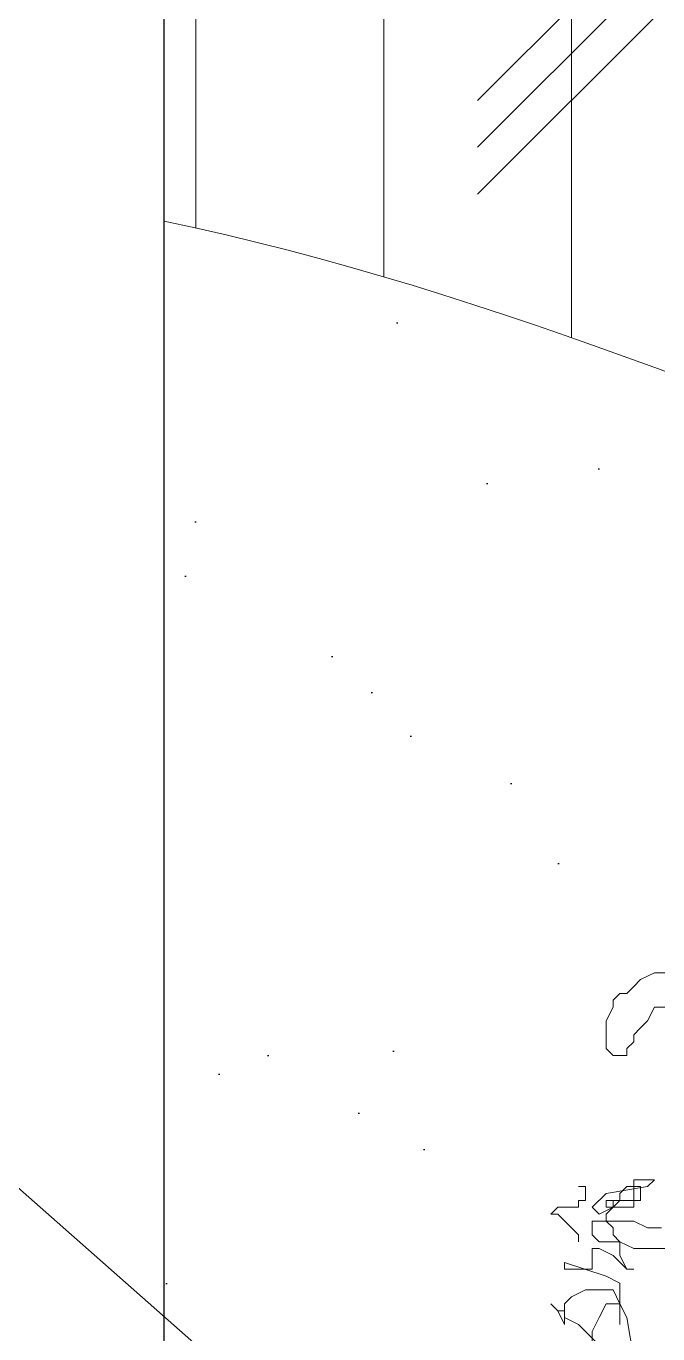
# Model space of a CAD drawing. Extents: x -95 to 325, y -1215 to -918.
# Drawn here: x -33.12 to -25.64, y -1072.52 to -1057.03 of the extents above; entities that cross this region are included whole.
import ezdxf

# ---------------------------------------------------------------- set-up
doc = ezdxf.new("R2010")
doc.units = 0
doc.layers.get('0').update_dxf_attribs({"linetype": 'CONTINUOUS'})
doc.layers.add('福建茶', color=76, linetype='CONTINUOUS')
doc.layers.add('马尼拉草', color=80, linetype='CONTINUOUS')

# ---------------------------------------------------------------- blocks, each defined once
blk = doc.blocks.new('tulia')
at = {"color": 3, "lineweight": 0}
for p, q in [((214.866, 263.21), (214.866, 263.568)), ((214.507, 263.448), (214.567, 263.09)), ((214.806, 263.329), (214.925, 263.21)), ((214.627, 262.971), (214.627, 263.15)), ((214.627, 263.15), (214.627, 262.792)), ((214.806, 263.09), (214.866, 263.21)), ((214.925, 263.21), (214.985, 263.15)), ((214.985, 263.15), (215.104, 263.09)), ((215.164, 263.031), (215.104, 263.15)), ((215.104, 263.15), (215.104, 262.971)), ((214.567, 263.09), (214.627, 262.971)), ((214.746, 262.971), (214.806, 263.09)), ((215.104, 263.09), (215.104, 263.031)), ((215.104, 263.031), (215.164, 263.031)), ((215.164, 263.031), (215.224, 262.971)), ((215.224, 262.971), (215.164, 263.031)), ((214.627, 262.971), (214.746, 262.971)), ((214.686, 262.851), (214.627, 262.971)), ((215.045, 262.911), (214.925, 262.851)), ((215.104, 262.971), (215.045, 262.911)), ((214.627, 262.792), (214.746, 262.732)), ((214.925, 262.851), (214.686, 262.851)), ((214.746, 262.732), (215.104, 262.613)), ((214.567, 262.672), (214.507, 262.672)), ((214.507, 262.672), (214.567, 262.672)), ((214.686, 262.553), (214.567, 262.672)), ((214.567, 262.672), (214.627, 262.553)), ((215.104, 262.672), (214.866, 262.672)), ((214.866, 262.672), (214.866, 262.493)), ((215.104, 262.613), (215.104, 262.672)), ((214.209, 262.493), (214.507, 262.493)), ((214.507, 262.493), (214.627, 262.434)), ((214.627, 262.553), (214.627, 262.434)), ((214.806, 262.493), (214.686, 262.553)), ((214.866, 262.493), (214.806, 262.493)), ((214.627, 262.434), (214.806, 262.434)), ((214.627, 262.434), (214.686, 262.374)), ((214.686, 262.374), (214.686, 262.314)), ((214.806, 262.434), (214.866, 262.374)), ((214.866, 262.374), (214.866, 262.255)), ((214.985, 262.434), (214.985, 262.374)), ((214.985, 262.374), (215.045, 262.314)), ((214.388, 262.314), (214.268, 262.314)), ((214.507, 262.255), (214.388, 262.314)), ((214.866, 262.255), (214.507, 262.255)), ((214.686, 262.314), (214.746, 262.255)), ((214.746, 262.255), (214.746, 262.195)), ((215.045, 262.314), (215.164, 262.195)), ((214.507, 261.897), (214.507, 262.135)), ((214.507, 262.135), (214.746, 262.135)), ((214.686, 262.135), (214.627, 262.076)), ((214.746, 262.195), (214.686, 262.135)), ((214.686, 262.135), (214.806, 262.195)), ((214.686, 262.076), (214.686, 262.135)), ((214.866, 262.135), (214.746, 262.016)), ((214.746, 262.135), (214.746, 262.076)), ((214.806, 262.195), (214.866, 262.135)), ((215.164, 262.135), (214.985, 262.135)), ((214.985, 262.135), (214.985, 262.076)), ((215.164, 262.195), (215.224, 262.195)), ((215.224, 262.195), (215.164, 262.135)), ((214.746, 262.016), (214.388, 261.956)), ((214.627, 262.076), (214.447, 262.076)), ((214.447, 262.076), (214.447, 261.956)), ((214.567, 261.956), (214.627, 262.016)), ((214.627, 262.016), (214.627, 262.076)), ((214.627, 262.076), (214.686, 262.076)), ((214.746, 262.076), (214.686, 262.076)), ((214.985, 262.076), (214.925, 262.076)), ((214.925, 262.076), (214.925, 261.956)), ((214.388, 261.956), (214.328, 261.897)), ((214.328, 261.897), (214.507, 261.897)), ((214.447, 261.956), (214.567, 261.956)), ((214.925, 261.956), (214.985, 261.956)), ((214.507, 260.703), (214.567, 260.763)), ((214.567, 260.763), (214.567, 260.822)), ((214.567, 260.822), (214.686, 260.822)), ((214.686, 260.822), (214.746, 260.763)), ((214.746, 260.763), (214.746, 260.524)), ((214.447, 260.584), (214.507, 260.643)), ((214.507, 260.643), (214.507, 260.703)), ((214.388, 260.524), (214.447, 260.584)), ((214.328, 260.405), (214.388, 260.524)), ((214.746, 260.524), (214.686, 260.405)), ((214.089, 260.405), (214.328, 260.405)), ((214.686, 260.345), (214.627, 260.285)), ((214.686, 260.405), (214.686, 260.345)), ((214.507, 260.226), (214.447, 260.166)), ((214.567, 260.285), (214.507, 260.226)), ((214.627, 260.285), (214.567, 260.285)), ((214.328, 260.106), (214.149, 260.106)), ((214.447, 260.166), (214.328, 260.106))]:
    blk.add_line(p, q, dxfattribs=at)
blk = doc.blocks.new('tuli')
at = {"color": 3}
blk.add_blockref('tulia', (-25.998, 9.206), dxfattribs=at)

msp = doc.modelspace()

# ---------------------------------------------------------------- hatches: boundary and pattern name
at = {"layer": '福建茶', "lineweight": 9}
h = msp.add_hatch(dxfattribs=at)
h.set_pattern_fill('CORK', color=256, scale=0.7, angle=90, style=0)
h.set_pattern_definition([(90, (0, 0), (-2.2225, 1e-16), []), (225, (1.111, 1.111), (4.445002, -4.445002), [3.14309, -3.14309]), (225, (1.111, 1.667), (4.445002, -4.445002), [3.14309, -3.14309]), (225, (1.111, 2.2225), (4.445002, -4.445002), [3.14309, -3.14309])])
edge = h.paths.add_edge_path()
edge.add_spline(control_points=[(-31.487, -1059.337), (-23.644, -1060.962), (-7.742, -1071.795), (16.75, -1052.301), (41.729, -1072.737), (66.733, -1052.183), (91.737, -1072.734), (112.53, -1055.735), (125.033, -1060.611), (129.18, -1062.289)], knot_values=[26.944979, 26.944979, 26.944979, 26.944979, 51.051819, 76.978949, 102.906066, 128.833183, 154.760301, 180.687418, 193.577857, 193.577857, 193.577857, 193.577857], degree=3, periodic=0)
edge.add_line((129.18, -1062.289), (129.18, -1046.625))
edge.add_line((129.18, -1046.625), (-31.487, -1046.625))
edge.add_line((-31.487, -1046.625), (-31.487, -1059.337))
at = {"layer": '马尼拉草'}
h = msp.add_hatch(dxfattribs=at)
h.set_pattern_fill('AR-SAND', color=256, scale=0.1, style=0)
edge = h.paths.add_edge_path()
edge.add_line((129.18, -1062.289), (129.18, -1082.491))
edge.add_spline(control_points=[(129.18, -1082.491), (125.033, -1080.813), (112.53, -1075.937), (91.737, -1092.936), (66.733, -1072.385), (41.729, -1092.939), (16.75, -1072.503), (-7.742, -1091.997), (-23.644, -1081.165), (-31.487, -1079.539)], knot_values=[26.944979, 26.944979, 26.944979, 26.944979, 39.835418, 65.762535, 91.689652, 117.61677, 143.543887, 169.471017, 193.577857, 193.577857, 193.577857, 193.577857], degree=3, periodic=0)
edge.add_line((-31.487, -1079.539), (-31.487, -1059.337))
edge.add_spline(control_points=[(-31.487, -1059.337), (-23.644, -1060.962), (-7.742, -1071.795), (16.75, -1052.301), (41.729, -1072.737), (66.733, -1052.183), (91.737, -1072.734), (112.53, -1055.735), (125.033, -1060.611), (129.18, -1062.289)], knot_values=[26.944979, 26.944979, 26.944979, 26.944979, 51.051819, 76.978949, 102.906066, 128.833183, 154.760301, 180.687418, 193.577857, 193.577857, 193.577857, 193.577857], degree=3, periodic=0)

# ---------------------------------------------------------------- linework, layer by layer
for p, q in [((-31.487, -1109.9), (-31.487, -1045.292)), ((-34.755, -1069.428), (-29.275, -1074.263))]:
    msp.add_line(p, q)
at = {"layer": '福建茶', "lineweight": 9}
msp.add_open_spline([(-31.487, -1059.337), (-23.644, -1060.962), (-7.742, -1071.795), (16.75, -1052.301), (41.729, -1072.737), (66.733, -1052.183), (91.737, -1072.734), (112.53, -1055.735), (125.033, -1060.611), (129.18, -1062.289)], degree=3, knots=[26.944979, 26.944979, 26.944979, 26.944979, 51.051819, 76.978949, 102.906066, 128.833183, 154.760301, 180.687418, 193.577857, 193.577857, 193.577857, 193.577857], dxfattribs=at)

# ---------------------------------------------------------------- block references
at = {"color": 1, "lineweight": 0, "xscale": 1.369095795671456, "yscale": 1.369095796253532, "zscale": 1.369095795696208, "rotation": 180}
msp.add_blockref('tuli', (232.157, -699.524), dxfattribs=at)

doc.saveas('drawing.dxf')
